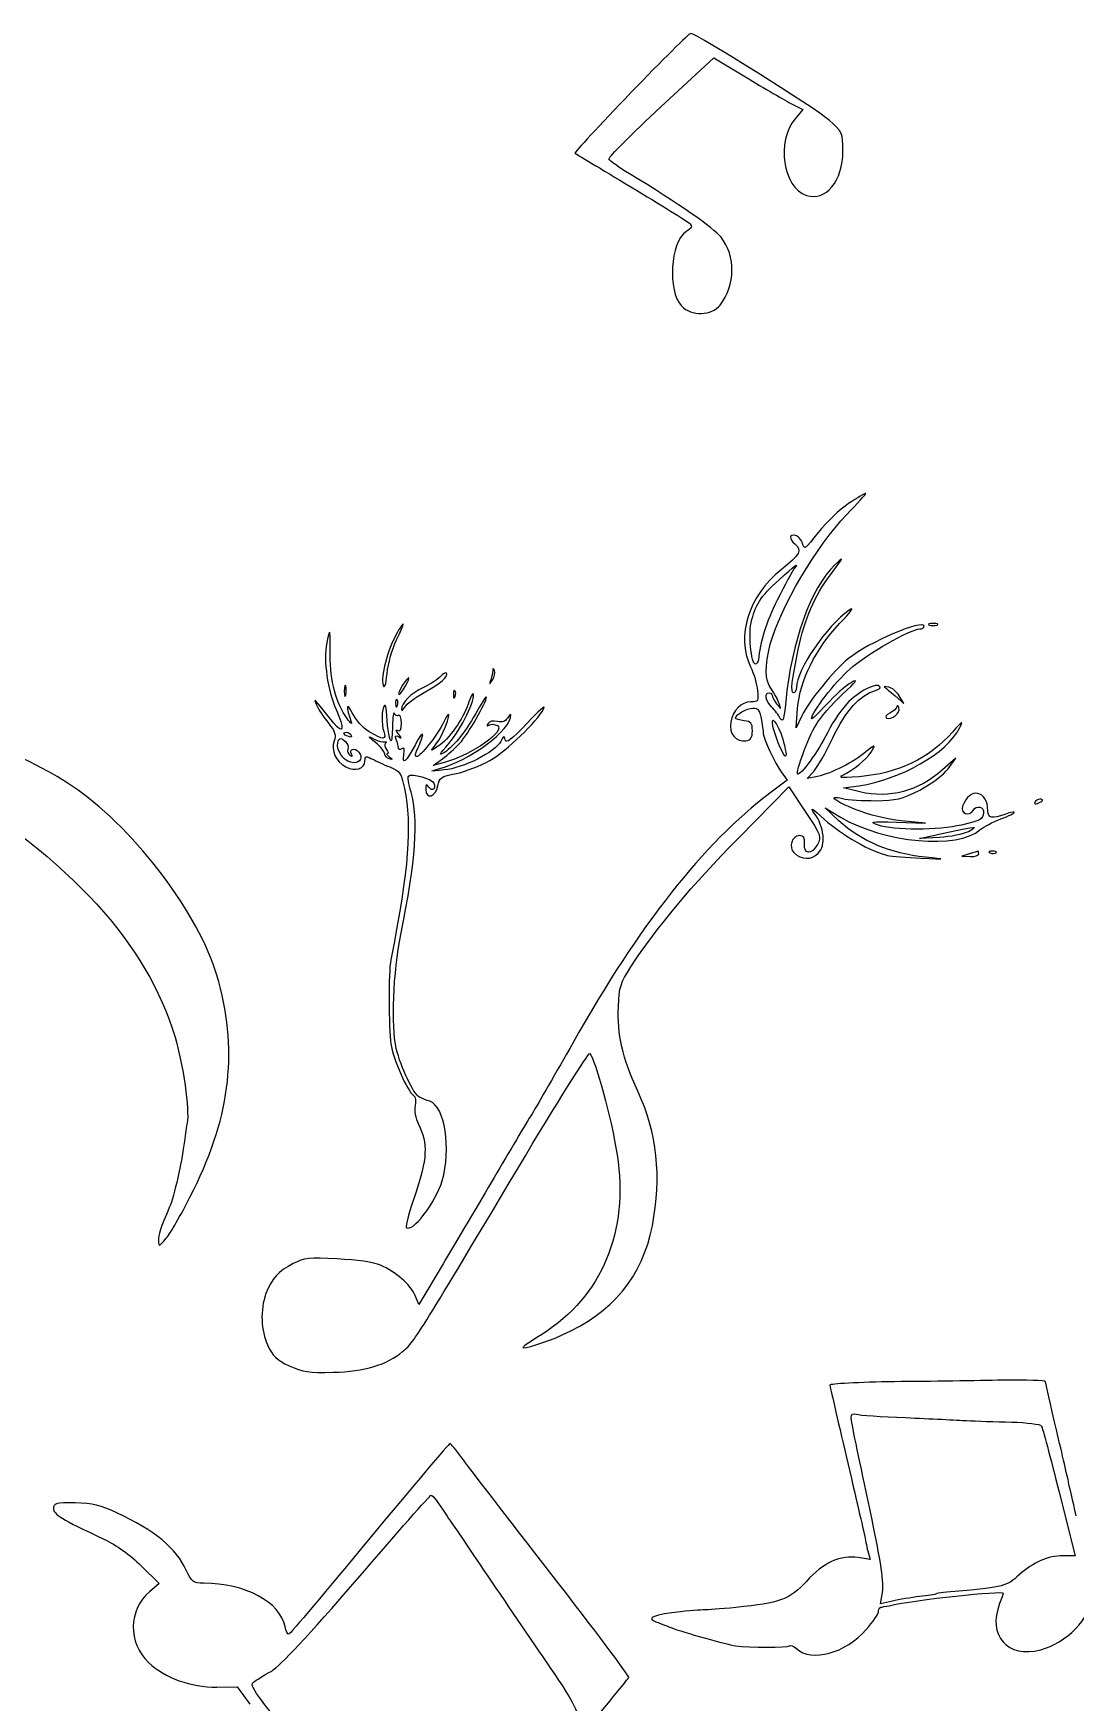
# Model space of a CAD drawing. Extents: x -605 to 778, y -197 to 423.
# Drawn here: x 39.2 to 160.2, y 191.7 to 385.4 of the extents above; entities that cross this region are included whole.
import ezdxf

# ---------------------------------------------------------------- set-up
doc = ezdxf.new("R2010")
doc.units = 0
doc.layers.add('Layer_1', color=7, linetype='CONTINUOUS')

msp = doc.modelspace()

# ---------------------------------------------------------------- linework, layer by layer
at = {"layer": 'Layer_1', "color": 7}
for points in [[(112.017814, 376.906991), (118.156147, 382.586713), (122.213091, 380.152546)], [(108.525314, 378.565046), (108.525314, 378.565046)], [(127.398925, 377.153935), (128.492536, 376.589491), (127.610591, 375.531157)], [(133.81948, 330.869491), (133.81948, 330.869491)], [(127.46948, 323.284768), (127.46948, 323.284768)], [(143.203369, 316.75838), (143.203369, 316.75838)], [(73.212258, 314.676991), (73.212258, 314.676991)], [(81.290869, 315.664768), (81.290869, 315.664768)], [(86.441425, 310.796435), (86.441425, 310.796435)], [(92.509202, 311.466713), (92.509202, 311.466713)], [(75.258369, 309.067824), (75.258369, 309.067824)], [(82.031702, 309.77338), (82.031702, 309.77338)], [(87.923091, 308.679768), (87.923091, 308.679768)], [(137.982258, 309.561713), (137.982258, 309.561713)], [(139.21698, 308.538657), (140.240036, 307.656713), (139.675591, 308.538657)], [(81.220314, 307.621435), (81.220314, 307.621435)], [(128.351425, 306.139768), (127.716425, 304.834491), (127.892814, 307.092268)], [(139.428647, 307.268657), (139.428647, 307.268657)], [(75.434758, 303.211713), (75.434758, 303.211713)], [(76.069758, 303.952546), (76.069758, 303.952546)], [(79.950314, 303.211713), (79.950314, 303.211713)], [(126.164202, 303.529213), (126.164202, 303.529213)], [(87.005869, 300.848102), (85.594758, 300.460046), (86.653091, 301.236157)], [(145.355314, 300.071991), (146.272536, 301.306713), (144.720314, 299.93088)], [(125.987814, 299.719213), (126.693369, 298.731435), (124.682536, 297.249768)], [(130.221147, 299.190046), (128.986425, 298.943102), (129.762536, 299.754491)], [(121.048925, 292.063935), (126.869758, 297.990602), (128.774758, 295.097824)], [(135.124758, 297.39088), (133.219758, 297.849491), (134.983647, 298.096435)], [(132.690591, 294.039491), (131.103091, 295.521157), (132.86698, 294.462824)], [(155.444758, 296.191435), (155.444758, 296.191435)], [(139.393369, 293.863102), (142.744758, 293.757268), (139.922536, 294.039491)], [(144.367536, 292.099213), (142.039202, 291.99338), (145.037814, 292.62838)], [(147.718925, 292.769491), (147.718925, 292.769491)], [(147.860036, 290.194213), (146.978091, 289.911991), (147.965869, 289.876713)], [(147.860036, 290.194213), (147.860036, 290.194213)], [(150.258925, 290.300046), (150.258925, 290.300046)], [(86.723647, 242.604491), (83.901425, 237.877268), (83.478091, 238.935602)], [(139.146425, 228.916713), (139.146425, 228.916713)], [(140.451702, 224.753935), (140.451702, 224.753935)], [(158.26698, 216.075602), (160.101425, 208.702546), (158.725591, 208.702546)], [(87.041147, 213.535602), (87.041147, 213.535602)], [(78.221702, 210.748657), (78.221702, 210.748657)], [(51.692814, 207.53838), (53.774202, 205.492268), (52.645314, 204.539768)], [(136.04198, 209.266991), (136.324202, 208.279213), (134.913091, 208.49088)], [(138.89948, 203.446157), (137.523647, 203.128657), (137.770591, 204.68088)], [(60.441702, 193.462546), (62.805314, 193.497824), (64.28698, 191.486991)]]:
    msp.add_lwpolyline(points, dxfattribs=at)
for points in [[(115.475036, 385.444213), (115.298647, 385.444213), (112.194202, 382.339768), (108.525314, 378.565046)], [(131.561702, 375.354768), (130.080036, 376.695324), (116.110036, 385.444213), (115.475036, 385.444213)], [(122.213091, 380.152546), (124.470869, 378.811991), (126.799202, 377.471435), (127.398925, 377.153935)], [(108.525314, 378.565046), (104.891702, 374.755046), (101.963647, 371.615324), (102.034202, 371.544768)], [(105.985314, 370.874491), (105.914758, 371.05088), (108.631147, 373.767268), (112.017814, 376.906991)], [(127.610591, 375.531157), (125.388091, 372.920602), (126.164202, 367.55838), (128.915869, 366.641157)], [(133.149202, 371.791713), (133.149202, 373.873102), (133.113925, 373.978935), (131.561702, 375.354768)], [(102.034202, 371.544768), (102.104758, 371.474213), (105.032814, 369.745602), (108.525314, 367.628935)], [(108.384202, 369.14588), (107.114202, 369.886713), (106.055869, 370.662824), (105.985314, 370.874491)], [(128.915869, 366.641157), (131.173647, 365.900324), (133.149202, 368.299213), (133.149202, 371.791713)], [(119.002814, 361.772824), (118.050314, 362.936991), (114.275591, 365.547546), (108.384202, 369.14588)], [(108.525314, 367.628935), (112.017814, 365.547546), (115.08698, 363.642546), (115.333925, 363.395602)], [(114.910591, 362.407824), (113.111425, 361.20838), (112.758647, 355.528657), (114.416702, 353.800046)], [(115.333925, 363.395602), (115.72198, 363.042824), (115.616147, 362.866435), (114.910591, 362.407824)], [(118.89698, 353.90588), (120.696147, 356.198935), (120.731425, 359.62088), (119.002814, 361.772824)], [(114.416702, 353.800046), (115.545591, 352.600602), (117.909202, 352.63588), (118.89698, 353.90588)], [(133.572536, 329.564213), (134.842536, 330.869491), (135.830314, 331.963102), (135.795036, 332.033657)], [(135.795036, 332.033657), (135.72448, 332.068935), (134.842536, 331.539768), (133.81948, 330.869491)], [(124.717814, 314.53588), (125.846702, 318.733935), (130.080036, 325.930602), (133.572536, 329.564213)], [(133.81948, 330.869491), (132.796425, 330.163935), (131.208925, 328.682268), (130.291702, 327.518102)], [(130.291702, 327.518102), (128.774758, 325.542546), (128.633647, 325.471991), (128.457258, 326.212824)], [(127.575314, 326.177546), (128.457258, 325.436713), (128.210314, 324.942824), (125.987814, 323.178935)], [(127.645869, 327.165324), (126.905036, 327.306435), (126.869758, 326.777268), (127.575314, 326.177546)], [(128.457258, 326.212824), (128.351425, 326.671435), (127.963369, 327.094768), (127.645869, 327.165324)], [(125.740869, 322.014768), (127.540036, 323.672824), (128.175036, 324.131435), (127.46948, 323.284768)], [(132.161425, 323.708102), (129.445036, 321.097546), (127.15198, 314.747546), (126.51698, 307.86838)], [(131.702814, 322.579213), (133.290314, 324.731157), (133.360869, 324.836991), (132.161425, 323.708102)], [(125.987814, 323.178935), (122.177814, 320.109768), (120.731425, 315.523657), (122.424758, 311.925324)], [(122.495314, 317.005324), (122.953925, 319.086713), (123.553647, 320.039213), (125.740869, 322.014768)], [(127.46948, 323.284768), (127.293091, 323.037824), (126.411147, 321.415046), (125.529202, 319.651157)], [(127.963369, 313.90088), (128.73948, 317.605046), (129.797814, 320.039213), (131.702814, 322.579213)], [(125.529202, 319.651157), (124.223925, 317.07588), (123.518369, 314.747546), (123.34198, 312.701435)], [(133.890036, 318.486991), (131.27948, 316.687824), (127.751702, 311.537268), (127.751702, 309.526435)], [(132.761147, 316.934768), (134.101702, 318.310602), (134.560314, 318.945602), (133.890036, 318.486991)], [(73.565036, 315.946991), (73.49448, 315.946991), (73.353369, 315.382546), (73.212258, 314.676991)], [(73.635591, 313.230602), (73.635591, 314.712268), (73.600314, 315.946991), (73.565036, 315.946991)], [(81.326147, 315.029768), (82.38448, 317.111157), (82.349202, 317.569768), (81.290869, 315.664768)], [(123.095036, 312.242824), (122.601147, 311.748935), (122.142536, 315.417824), (122.495314, 317.005324)], [(127.892814, 307.092268), (128.175036, 310.337824), (129.974202, 313.971435), (132.761147, 316.934768)], [(142.568369, 316.617268), (142.568369, 317.499213), (136.077258, 314.747546), (133.81948, 312.877824)], [(133.960591, 311.643102), (135.900869, 313.406991), (140.980869, 316.299768), (142.07448, 316.299768)], [(142.07448, 316.299768), (142.356702, 316.299768), (142.568369, 316.44088), (142.568369, 316.617268)], [(143.626702, 316.934768), (143.132814, 316.934768), (142.956425, 316.864213), (143.203369, 316.75838)], [(143.203369, 316.75838), (143.415036, 316.687824), (143.838369, 316.687824), (144.085314, 316.75838)], [(144.085314, 316.75838), (144.29698, 316.864213), (144.120591, 316.934768), (143.626702, 316.934768)], [(73.212258, 314.676991), (72.824202, 312.63088), (73.318091, 309.173657), (74.305869, 306.951157)], [(81.290869, 315.664768), (80.303091, 313.936157), (79.456425, 310.655324), (79.773925, 309.77338)], [(80.232536, 311.149213), (80.338369, 312.278102), (80.832258, 314.041991), (81.326147, 315.029768)], [(124.858925, 309.314768), (124.082814, 310.40838), (124.047536, 311.960602), (124.717814, 314.53588)], [(75.575869, 305.892824), (74.305869, 307.727268), (73.600314, 310.267268), (73.635591, 313.230602)], [(123.34198, 312.701435), (123.34198, 312.595602), (123.236147, 312.383935), (123.095036, 312.242824)], [(127.434202, 308.891435), (127.046147, 308.891435), (127.222536, 310.40838), (127.963369, 313.90088)], [(133.81948, 312.877824), (132.020314, 311.431435), (129.303925, 308.044768), (128.351425, 306.139768)], [(79.773925, 309.77338), (79.915036, 309.314768), (80.091425, 309.77338), (80.232536, 311.149213)], [(82.313925, 309.632268), (83.054758, 310.902268), (82.843091, 311.008102), (82.031702, 309.77338)], [(86.441425, 310.796435), (86.19448, 310.514213), (85.312536, 309.914491), (84.465869, 309.526435)], [(84.536425, 308.926713), (86.441425, 309.985046), (87.429202, 310.866991), (87.111702, 311.184491)], [(87.111702, 311.184491), (87.005869, 311.290324), (86.723647, 311.113935), (86.441425, 310.796435)], [(92.262258, 310.40838), (92.085869, 309.808657), (92.085869, 309.808657), (92.473925, 310.40838)], [(92.509202, 311.466713), (92.473925, 311.255046), (92.368091, 310.761157), (92.262258, 310.40838)], [(92.473925, 310.40838), (92.685591, 310.761157), (92.791425, 311.219768), (92.685591, 311.466713)], [(92.685591, 311.466713), (92.579758, 311.784213), (92.509202, 311.784213), (92.509202, 311.466713)], [(122.424758, 311.925324), (122.812814, 311.113935), (123.165591, 309.879213), (123.236147, 309.173657)], [(129.515591, 305.892824), (129.515591, 306.59838), (132.196702, 310.09088), (133.960591, 311.643102)], [(134.13698, 310.09088), (133.50198, 309.738102), (132.196702, 308.573935), (131.244202, 307.55088)], [(133.113925, 308.715046), (134.701425, 310.196713), (134.983647, 310.584768), (134.13698, 310.09088)], [(137.453091, 309.596991), (137.135591, 310.126157), (135.230591, 309.208935), (133.854758, 307.86838)], [(74.058925, 305.363657), (71.58948, 308.397546), (71.58948, 308.397546), (72.048091, 307.480324)], [(75.434758, 309.702824), (75.328925, 309.914491), (75.258369, 309.667546), (75.258369, 309.067824)], [(75.258369, 309.067824), (75.258369, 308.50338), (75.328925, 308.291713), (75.434758, 308.644491)], [(75.434758, 308.644491), (75.505314, 308.961991), (75.505314, 309.45588), (75.434758, 309.702824)], [(81.396702, 308.080046), (81.290869, 308.221157), (81.185036, 308.009491), (81.220314, 307.621435)], [(82.031702, 309.77338), (81.714202, 309.279491), (81.502536, 308.82088), (81.573091, 308.715046)], [(81.573091, 308.715046), (81.678925, 308.644491), (81.996425, 309.067824), (82.313925, 309.632268)], [(84.465869, 309.526435), (82.984202, 308.82088), (81.890591, 307.727268), (81.890591, 306.951157)], [(82.278647, 307.23338), (82.490314, 307.586157), (83.478091, 308.326991), (84.536425, 308.926713)], [(87.429202, 303.035324), (88.769758, 304.552268), (90.63948, 308.397546), (90.216147, 308.785602)], [(88.09948, 309.13838), (87.993647, 309.279491), (87.887814, 309.067824), (87.923091, 308.679768)], [(87.923091, 308.679768), (87.923091, 308.291713), (88.028925, 308.18588), (88.134758, 308.468102)], [(88.134758, 308.468102), (88.240591, 308.715046), (88.205314, 309.032546), (88.09948, 309.13838)], [(88.663925, 303.035324), (89.616425, 304.05838), (91.768369, 307.833102), (91.768369, 308.397546)], [(90.216147, 308.785602), (90.145591, 308.856157), (89.863369, 308.326991), (89.651702, 307.586157)], [(91.768369, 308.397546), (91.768369, 308.573935), (91.309758, 307.903657), (90.780591, 306.91588)], [(123.236147, 309.173657), (123.377258, 307.938935), (123.306702, 307.833102), (122.460036, 307.833102)], [(124.894202, 307.23338), (124.188647, 307.903657), (124.012258, 308.891435), (124.576702, 308.891435)], [(124.576702, 308.891435), (124.788369, 308.891435), (124.92948, 308.750324), (124.92948, 308.609213)], [(125.740869, 307.656713), (125.635036, 308.044768), (125.211702, 308.785602), (124.858925, 309.314768)], [(124.92948, 308.609213), (124.92948, 308.432824), (125.176425, 308.009491), (125.458647, 307.621435)], [(127.751702, 309.526435), (127.751702, 309.173657), (127.610591, 308.891435), (127.434202, 308.891435)], [(130.044758, 305.187268), (130.503369, 305.998657), (131.879202, 307.586157), (133.113925, 308.715046)], [(131.985036, 303.670324), (133.466702, 306.810046), (135.160036, 308.679768), (136.818091, 309.103102)], [(136.818091, 309.103102), (137.276702, 309.244213), (137.558925, 309.45588), (137.453091, 309.596991)], [(138.476147, 309.561713), (138.088091, 309.632268), (137.876425, 309.632268), (137.982258, 309.561713)], [(137.982258, 309.561713), (138.088091, 309.491157), (138.617258, 309.032546), (139.21698, 308.538657)], [(139.675591, 308.538657), (139.393369, 309.032546), (138.828925, 309.491157), (138.476147, 309.561713)], [(72.048091, 307.480324), (72.259758, 306.986435), (72.894758, 306.033935), (73.423925, 305.363657)], [(74.305869, 306.951157), (75.293647, 304.69338), (75.187814, 303.987824), (74.058925, 305.363657)], [(76.175591, 306.563102), (75.505314, 307.974213), (75.434758, 307.23338), (76.069758, 305.540046)], [(78.151147, 304.37588), (77.375036, 304.834491), (76.598925, 305.716435), (76.175591, 306.563102)], [(79.915036, 307.409768), (79.597536, 307.056991), (79.52698, 305.222546), (79.84448, 304.411157)], [(80.16198, 306.739491), (80.126702, 307.198102), (80.056147, 307.515602), (79.915036, 307.409768)], [(80.655869, 303.317546), (80.47948, 303.493935), (80.197258, 305.398935), (80.16198, 306.739491)], [(81.079202, 306.492546), (80.973369, 306.739491), (80.867536, 306.104491), (80.867536, 305.046157)], [(81.573091, 306.28088), (81.396702, 306.139768), (81.149758, 306.28088), (81.079202, 306.492546)], [(81.220314, 307.621435), (81.220314, 307.23338), (81.326147, 307.127546), (81.43198, 307.409768)], [(81.43198, 307.409768), (81.537814, 307.656713), (81.502536, 307.974213), (81.396702, 308.080046)], [(81.890591, 305.363657), (81.890591, 305.96338), (81.74948, 306.386713), (81.573091, 306.28088)], [(81.890591, 306.951157), (81.890591, 306.774768), (82.06698, 306.880602), (82.278647, 307.23338)], [(89.651702, 307.586157), (89.087258, 305.892824), (87.358647, 303.42338), (86.159202, 302.682546)], [(86.19448, 300.071991), (89.828091, 300.989213), (94.661147, 304.587546), (94.590591, 306.316157)], [(87.358647, 306.069213), (87.46448, 306.59838), (87.252814, 306.386713), (86.82948, 305.540046)], [(90.780591, 306.91588), (89.440036, 304.516991), (88.028925, 302.717824), (86.900036, 301.976991)], [(92.156425, 301.024491), (94.13198, 302.188657), (97.62448, 305.504768), (98.435869, 307.092268)], [(94.590591, 306.316157), (94.590591, 306.492546), (94.414202, 306.316157), (94.202536, 305.96338)], [(98.435869, 307.092268), (98.682814, 307.55088), (97.800869, 306.774768), (96.495591, 305.363657)], [(122.460036, 307.833102), (121.331147, 307.833102), (120.413925, 306.91588), (120.131702, 305.469491)], [(120.696147, 305.96338), (120.696147, 306.386713), (121.966147, 307.092268), (122.70698, 307.127546)], [(122.70698, 307.127546), (123.306702, 307.127546), (123.518369, 306.845324), (123.694758, 305.716435)], [(125.070591, 304.834491), (124.61198, 306.59838), (125.56448, 305.469491), (126.164202, 303.529213)], [(125.88198, 305.928102), (125.705591, 306.28088), (125.24698, 306.880602), (124.894202, 307.23338)], [(125.458647, 307.621435), (125.987814, 306.951157), (125.987814, 306.951157), (125.740869, 307.656713)], [(126.51698, 307.86838), (126.305314, 305.786991), (126.19948, 305.398935), (125.88198, 305.928102)], [(131.244202, 307.55088), (130.291702, 306.492546), (129.515591, 305.751713), (129.515591, 305.892824)], [(133.854758, 307.86838), (133.113925, 307.162824), (131.985036, 305.540046), (131.385314, 304.305324)], [(138.617258, 306.527824), (138.193925, 306.351435), (138.017536, 306.104491), (138.229202, 305.96338)], [(138.229202, 305.96338), (138.758369, 305.64588), (139.887258, 306.563102), (139.640314, 307.162824)], [(139.428647, 307.268657), (139.393369, 307.056991), (139.040591, 306.739491), (138.617258, 306.527824)], [(139.640314, 307.162824), (139.53448, 307.445046), (139.428647, 307.480324), (139.428647, 307.268657)], [(73.423925, 305.363657), (74.164758, 304.411157), (74.341147, 303.952546), (74.094202, 303.317546)], [(75.752258, 303.811435), (75.117258, 304.05838), (75.011425, 304.305324), (75.505314, 304.305324)], [(75.505314, 304.305324), (75.71698, 304.305324), (75.963925, 304.164213), (76.069758, 303.952546)], [(76.069758, 305.540046), (76.210869, 305.151991), (75.999202, 305.32838), (75.575869, 305.892824)], [(79.84448, 304.411157), (80.197258, 303.388102), (79.809202, 303.388102), (78.151147, 304.37588)], [(80.867536, 305.046157), (80.832258, 303.987824), (80.761702, 303.211713), (80.655869, 303.317546)], [(81.537814, 304.128935), (81.220314, 304.516991), (81.185036, 304.69338), (81.467258, 304.516991)], [(81.467258, 304.516991), (81.74948, 304.340602), (81.890591, 304.587546), (81.890591, 305.363657)], [(84.360036, 304.023102), (84.324758, 304.270046), (83.936702, 303.74088), (83.478091, 302.823657)], [(86.82948, 305.540046), (85.982814, 303.846713), (84.113091, 301.483102), (83.619202, 301.483102)], [(85.771147, 302.753102), (86.441425, 303.564491), (87.076425, 304.869768), (87.358647, 306.069213)], [(93.038369, 305.081435), (94.096702, 304.516991), (90.00448, 301.624213), (87.005869, 300.848102)], [(91.944758, 305.32838), (91.768369, 305.046157), (91.803647, 304.975602), (92.050591, 305.151991)], [(93.038369, 305.575324), (92.54448, 305.681157), (92.085869, 305.575324), (91.944758, 305.32838)], [(92.050591, 305.151991), (92.297536, 305.293102), (92.720869, 305.257824), (93.038369, 305.081435)], [(94.202536, 305.96338), (93.955591, 305.540046), (93.602814, 305.434213), (93.038369, 305.575324)], [(96.495591, 305.363657), (94.661147, 303.42338), (94.026147, 302.964768), (93.955591, 303.42338)], [(120.131702, 305.469491), (119.884758, 304.199491), (120.731425, 303.141157), (121.895591, 303.317546)], [(121.683925, 305.64588), (121.11948, 305.716435), (120.696147, 305.857546), (120.696147, 305.96338)], [(122.636425, 304.481713), (122.636425, 305.363657), (122.495314, 305.540046), (121.683925, 305.64588)], [(121.895591, 303.317546), (122.460036, 303.388102), (122.636425, 303.670324), (122.636425, 304.481713)], [(123.694758, 305.716435), (123.835869, 304.940324), (123.906425, 304.234768), (123.906425, 304.128935)], [(126.51698, 301.553657), (126.340591, 301.341991), (125.458647, 303.317546), (125.070591, 304.834491)], [(127.892814, 299.472268), (127.645869, 299.719213), (129.127536, 303.670324), (130.044758, 305.187268)], [(131.385314, 304.305324), (130.291702, 302.118102), (128.175036, 299.190046), (127.892814, 299.472268)], [(134.983647, 298.096435), (139.922536, 298.837268), (145.214202, 301.871157), (146.695869, 304.799213)], [(145.88448, 304.340602), (143.238647, 301.306713), (139.463925, 299.507546), (135.054202, 299.154768)], [(146.695869, 304.799213), (147.15448, 305.716435), (147.048647, 305.64588), (145.88448, 304.340602)], [(44.813647, 297.249768), (42.37948, 299.048935), (40.086425, 300.318935), (34.089202, 303.10588)], [(74.094202, 303.317546), (73.670869, 302.223935), (74.270591, 300.918657), (75.434758, 300.283657)], [(74.482258, 302.78838), (74.482258, 303.670324), (74.835036, 303.811435), (75.434758, 303.211713)], [(76.35198, 300.777546), (75.470036, 300.777546), (74.482258, 301.83588), (74.482258, 302.78838)], [(75.434758, 303.211713), (75.646425, 303.000046), (75.752258, 302.611991), (75.681702, 302.365046)], [(75.681702, 302.365046), (75.575869, 302.118102), (75.681702, 301.800602), (75.928647, 301.624213)], [(76.069758, 303.952546), (76.175591, 303.74088), (76.03448, 303.705602), (75.752258, 303.811435)], [(76.105036, 301.765324), (75.752258, 302.365046), (76.457814, 302.576713), (76.951702, 302.012268)], [(78.89198, 303.10588), (77.974758, 303.881991), (77.93948, 303.917268), (78.715591, 303.529213)], [(78.715591, 303.529213), (79.20948, 303.282268), (79.773925, 303.141157), (79.950314, 303.211713)], [(79.950314, 301.765324), (79.950314, 302.012268), (79.491702, 302.611991), (78.89198, 303.10588)], [(80.056147, 303.035324), (79.915036, 302.894213), (79.950314, 302.576713), (80.16198, 302.294491)], [(79.950314, 303.211713), (80.16198, 303.246991), (80.197258, 303.176435), (80.056147, 303.035324)], [(81.290869, 303.458657), (81.11448, 303.917268), (81.185036, 303.987824), (81.573091, 303.776157)], [(81.537814, 302.506157), (81.537814, 302.682546), (81.43198, 303.10588), (81.290869, 303.458657)], [(81.573091, 303.776157), (81.961147, 303.529213), (81.961147, 303.599768), (81.537814, 304.128935)], [(81.925869, 302.400324), (81.714202, 302.259213), (81.537814, 302.294491), (81.537814, 302.506157)], [(83.478091, 302.823657), (82.455036, 300.88338), (81.925869, 300.424768), (82.172814, 301.730046)], [(82.172814, 301.730046), (82.278647, 302.365046), (82.208091, 302.576713), (81.925869, 302.400324)], [(83.619202, 301.483102), (83.442814, 301.483102), (83.513369, 301.941713), (83.830869, 302.541435)], [(83.830869, 302.541435), (84.113091, 303.10588), (84.360036, 303.776157), (84.360036, 304.023102)], [(86.159202, 302.682546), (85.277258, 302.082824), (85.24198, 302.082824), (85.771147, 302.753102)], [(86.900036, 301.976991), (86.159202, 301.483102), (86.265036, 301.730046), (87.429202, 303.035324)], [(86.653091, 301.236157), (87.252814, 301.659491), (88.134758, 302.47088), (88.663925, 303.035324)], [(93.426425, 303.246991), (92.791425, 302.012268), (89.087258, 300.142546), (86.82948, 299.93088)], [(93.955591, 303.42338), (93.849758, 303.952546), (93.743925, 303.917268), (93.426425, 303.246991)], [(123.906425, 304.128935), (123.871147, 303.74088), (125.317536, 300.636435), (125.987814, 299.719213)], [(126.164202, 303.529213), (126.446425, 302.541435), (126.622814, 301.624213), (126.51698, 301.553657)], [(129.762536, 299.754491), (130.185869, 300.213102), (131.173647, 301.976991), (131.985036, 303.670324)], [(133.572536, 299.578102), (134.913091, 300.318935), (136.183091, 301.447824), (136.641702, 302.365046)], [(136.641702, 302.365046), (136.923925, 302.894213), (136.747536, 302.823657), (135.865591, 302.082824)], [(75.434758, 300.283657), (76.528369, 299.719213), (77.657258, 300.071991), (77.657258, 300.953935)], [(75.928647, 301.624213), (76.175591, 301.483102), (76.281425, 301.51838), (76.105036, 301.765324)], [(76.951702, 302.012268), (77.445591, 301.412546), (77.128091, 300.777546), (76.35198, 300.777546)], [(77.657258, 300.953935), (77.657258, 301.588935), (77.798369, 301.588935), (78.645036, 301.130324)], [(78.645036, 301.130324), (78.962536, 300.953935), (79.809202, 300.56588), (80.550036, 300.283657)], [(80.47948, 301.236157), (80.197258, 301.306713), (79.950314, 301.553657), (79.950314, 301.765324)], [(80.267814, 301.83588), (80.091425, 301.83588), (80.197258, 301.659491), (80.47948, 301.447824)], [(80.16198, 302.294491), (80.373647, 302.047546), (80.444202, 301.83588), (80.267814, 301.83588)], [(80.47948, 301.447824), (80.938091, 301.130324), (80.938091, 301.095046), (80.47948, 301.236157)], [(88.240591, 299.507546), (89.298925, 299.754491), (91.062814, 300.424768), (92.156425, 301.024491)], [(135.865591, 302.082824), (134.419202, 300.848102), (131.843925, 299.542824), (130.221147, 299.190046)], [(28.09198, 299.013657), (43.755314, 289.171157), (52.292536, 279.857824), (55.608647, 268.921713)], [(80.550036, 300.283657), (81.714202, 299.825046), (81.855314, 299.61338), (82.243369, 297.778935)], [(83.01948, 297.355602), (82.737258, 298.308102), (82.596147, 299.154768), (82.70198, 299.225324)], [(82.70198, 299.225324), (83.054758, 299.578102), (85.488925, 298.907824), (85.665314, 298.413935)], [(86.82948, 299.93088), (85.100869, 299.754491), (85.030314, 299.754491), (86.19448, 300.071991)], [(86.123925, 298.096435), (86.265036, 299.048935), (86.476702, 299.190046), (88.240591, 299.507546)], [(135.054202, 299.154768), (132.54948, 298.97838), (132.514202, 298.97838), (133.572536, 299.578102)], [(144.720314, 299.93088), (141.898091, 297.461435), (138.617258, 296.579491), (135.124758, 297.39088)], [(142.07448, 297.602546), (143.450314, 298.34338), (144.826147, 299.331157), (145.355314, 300.071991)], [(60.688647, 275.342268), (58.818925, 282.433102), (51.90448, 291.958102), (44.813647, 297.249768)], [(82.243369, 297.778935), (83.125314, 293.439768), (82.772536, 288.641991), (80.655869, 277.882268)], [(81.820036, 280.845602), (83.583925, 289.523935), (83.901425, 294.180602), (83.01948, 297.355602)], [(85.065591, 297.955324), (84.783369, 298.378657), (84.712814, 298.308102), (84.712814, 297.673102)], [(84.712814, 297.673102), (84.712814, 296.43838), (85.912258, 296.826435), (86.123925, 298.096435)], [(85.665314, 298.413935), (85.947536, 297.70838), (85.453647, 297.355602), (85.065591, 297.955324)], [(124.682536, 297.249768), (116.921425, 291.35838), (109.477814, 281.939213), (101.787258, 268.216157)], [(134.701425, 295.309491), (132.090869, 296.367824), (131.27948, 297.038102), (133.113925, 296.614768)], [(133.113925, 296.614768), (133.748925, 296.473657), (135.477536, 296.367824), (136.99448, 296.367824)], [(136.99448, 296.367824), (139.358091, 296.403102), (139.957814, 296.544213), (142.07448, 297.602546)], [(149.976702, 295.16838), (149.976702, 297.602546), (147.860036, 297.990602), (147.048647, 295.732824)], [(156.009202, 296.544213), (155.797536, 296.544213), (155.550591, 296.403102), (155.444758, 296.191435)], [(155.762258, 296.050324), (156.397258, 296.297268), (156.503091, 296.544213), (156.009202, 296.544213)], [(128.774758, 295.097824), (130.64448, 292.346157), (130.679758, 292.205046), (130.185869, 291.287824)], [(129.833091, 294.921435), (129.268647, 295.697546), (129.621425, 295.48588), (131.032536, 294.180602)], [(130.291702, 290.264768), (131.208925, 291.181991), (130.997258, 293.333935), (129.833091, 294.921435)], [(139.922536, 294.039491), (138.26448, 294.21588), (136.112536, 294.745046), (134.701425, 295.309491)], [(147.048647, 295.732824), (146.731147, 294.886157), (147.824758, 294.462824), (148.283369, 295.238935)], [(149.482814, 294.956713), (149.37698, 294.180602), (149.165314, 294.074768), (146.907536, 293.545602)], [(148.283369, 295.238935), (148.636147, 295.909213), (149.588647, 295.662268), (149.482814, 294.956713)], [(151.952258, 294.780324), (150.505869, 294.251157), (149.976702, 294.356991), (149.976702, 295.16838)], [(151.493647, 294.251157), (152.410869, 294.603935), (153.116425, 294.956713), (153.045869, 295.027268)], [(153.045869, 295.027268), (152.940036, 295.097824), (152.481425, 294.991991), (151.952258, 294.780324)], [(155.444758, 296.191435), (155.338925, 295.979768), (155.480036, 295.944491), (155.762258, 296.050324)], [(131.032536, 294.180602), (133.008091, 292.416713), (136.535869, 290.370602), (138.335036, 290.017824)], [(142.744758, 289.806157), (138.652536, 290.229491), (135.301147, 291.640602), (132.690591, 294.039491)], [(132.86698, 294.462824), (137.94698, 291.464213), (146.51948, 290.688102), (149.094758, 293.016435)], [(137.276702, 293.510324), (136.147814, 293.933657), (136.324202, 293.968935), (139.393369, 293.863102)], [(146.907536, 293.545602), (144.367536, 292.910602), (138.934758, 292.910602), (137.276702, 293.510324)], [(147.718925, 292.769491), (147.119202, 292.487268), (145.637536, 292.169768), (144.367536, 292.099213)], [(145.037814, 292.62838), (148.812536, 293.439768), (148.953647, 293.475046), (147.718925, 292.769491)], [(149.094758, 293.016435), (149.482814, 293.333935), (150.541147, 293.89838), (151.493647, 294.251157)], [(108.525314, 277.07088), (111.665036, 281.798102), (115.580869, 286.490046), (121.048925, 292.063935)], [(128.10448, 292.31088), (127.257814, 292.31088), (126.799202, 290.970324), (127.46948, 290.335324)], [(128.704202, 291.35838), (128.73948, 292.063935), (128.598369, 292.31088), (128.10448, 292.31088)], [(130.185869, 291.287824), (129.480314, 290.053102), (128.598369, 290.08838), (128.704202, 291.35838)], [(127.46948, 290.335324), (128.316147, 289.488657), (129.480314, 289.45338), (130.291702, 290.264768)], [(138.335036, 290.017824), (138.828925, 289.911991), (140.557536, 289.77088), (142.215591, 289.700324)], [(142.215591, 289.700324), (145.178925, 289.559213), (145.178925, 289.559213), (142.744758, 289.806157)], [(148.847814, 290.511713), (148.777258, 290.476435), (148.353925, 290.335324), (147.860036, 290.194213)], [(147.965869, 289.876713), (148.495036, 289.841435), (148.918369, 290.017824), (148.918369, 290.194213)], [(148.918369, 290.194213), (148.918369, 290.40588), (148.883091, 290.546991), (148.847814, 290.511713)], [(150.470591, 290.511713), (150.082536, 290.511713), (149.976702, 290.40588), (150.258925, 290.300046)], [(150.258925, 290.300046), (150.505869, 290.194213), (150.823369, 290.229491), (150.929202, 290.335324)], [(150.929202, 290.335324), (151.070314, 290.441157), (150.858647, 290.546991), (150.470591, 290.511713)], [(81.290869, 267.616435), (80.691147, 270.226991), (80.938091, 276.400602), (81.820036, 280.845602)], [(80.655869, 277.882268), (80.373647, 276.471157), (80.408925, 270.015324), (80.655869, 268.145602)], [(57.337258, 250.330324), (61.958647, 259.326157), (62.946425, 266.840324), (60.688647, 275.342268)], [(107.078925, 272.449491), (107.184758, 274.742546), (107.325869, 275.236435), (108.525314, 277.07088)], [(109.336702, 262.642268), (107.572814, 266.522824), (106.937814, 269.239213), (107.078925, 272.449491)], [(55.608647, 268.921713), (56.525869, 265.887824), (57.30198, 260.384491), (57.019758, 258.97338)], [(80.655869, 268.145602), (80.938091, 266.381713), (82.596147, 262.571713), (83.301702, 262.14838)], [(84.007258, 261.936713), (83.266425, 262.324768), (81.855314, 265.32338), (81.290869, 267.616435)], [(101.787258, 268.216157), (99.882258, 264.864768), (97.765591, 261.19588), (97.060036, 260.031713)], [(95.472536, 253.787546), (99.882258, 261.19588), (103.621702, 267.157824), (103.762814, 267.016713)], [(103.762814, 267.016713), (104.433091, 266.27588), (106.302814, 259.361435), (106.937814, 255.269213)], [(83.301702, 262.14838), (83.513369, 262.007268), (83.619202, 261.478102), (83.478091, 260.948935)], [(85.171425, 261.478102), (84.818647, 261.583935), (84.28948, 261.795602), (84.007258, 261.936713)], [(111.030036, 247.014213), (112.123647, 252.764491), (111.59448, 257.773935), (109.336702, 262.642268)], [(83.478091, 260.948935), (83.372258, 260.384491), (83.513369, 259.537824), (83.866147, 258.796991)], [(86.617814, 252.235324), (87.711425, 255.939491), (86.935314, 260.913657), (85.171425, 261.478102)], [(97.060036, 260.031713), (96.35448, 258.867546), (94.378925, 255.551435), (92.650314, 252.62338)], [(57.019758, 258.97338), (56.949202, 258.585324), (56.808091, 257.632824), (56.702258, 256.856713)], [(83.866147, 258.796991), (84.995036, 256.574491), (84.889202, 254.740046), (83.513369, 250.71838)], [(56.702258, 256.856713), (56.420036, 254.493102), (55.502814, 250.40088), (54.973647, 249.201435)], [(106.937814, 255.269213), (108.313647, 246.379213), (105.173925, 238.829768), (98.25948, 234.455324)], [(82.031702, 232.409213), (83.33698, 233.467546), (83.689758, 234.031991), (95.472536, 253.787546)], [(82.455036, 246.837824), (83.125314, 246.132268), (85.87698, 249.695324), (86.617814, 252.235324)], [(92.650314, 252.62338), (90.95698, 249.730602), (88.275869, 245.215046), (86.723647, 242.604491)], [(54.585591, 245.567824), (55.044202, 246.167546), (56.314202, 248.284213), (57.337258, 250.330324)], [(83.513369, 250.71838), (82.807814, 248.672268), (82.349202, 246.943657), (82.455036, 246.837824)], [(54.973647, 249.201435), (53.880036, 246.661435), (53.668369, 246.026435), (53.668369, 245.285602)], [(100.48198, 234.314213), (106.408647, 236.924768), (109.865869, 241.087546), (111.030036, 247.014213)], [(53.668369, 245.285602), (53.703647, 244.544768), (53.738925, 244.580046), (54.585591, 245.567824)], [(69.331702, 242.639768), (67.603091, 241.757824), (66.791702, 240.87588), (66.156702, 239.147268)], [(74.44698, 243.168935), (71.201425, 243.345324), (70.566425, 243.274768), (69.331702, 242.639768)], [(79.456425, 242.46338), (78.680314, 242.78088), (76.740036, 243.063102), (74.44698, 243.168935)], [(83.478091, 238.935602), (82.948925, 240.170324), (81.220314, 241.687268), (79.456425, 242.46338)], [(66.156702, 239.147268), (65.486425, 237.242268), (65.55698, 234.878657), (66.368369, 233.114768)], [(66.368369, 233.114768), (66.932814, 231.915324), (67.391425, 231.456713), (68.873091, 230.751157)], [(98.25948, 234.455324), (97.024758, 233.679213), (96.001702, 232.973657), (96.001702, 232.903102)], [(96.001702, 232.903102), (96.001702, 232.656157), (98.541702, 233.432268), (100.48198, 234.314213)], [(68.873091, 230.751157), (70.460591, 230.045602), (71.130869, 229.939768), (73.953091, 230.010324)], [(73.953091, 230.010324), (77.62198, 230.116157), (80.197258, 230.892268), (82.031702, 232.409213)], [(139.146425, 228.916713), (135.018925, 228.846157), (131.632258, 228.669768), (131.632258, 228.528657)], [(151.670036, 229.093102), (148.883091, 229.022546), (143.238647, 228.951991), (139.146425, 228.916713)], [(156.67948, 228.916713), (156.67948, 229.057824), (154.421702, 229.12838), (151.670036, 229.093102)], [(157.94948, 223.342824), (157.243925, 226.27088), (156.67948, 228.740324), (156.67948, 228.916713)], [(131.632258, 228.528657), (131.632258, 228.387546), (132.514202, 224.612824), (133.572536, 220.132546)], [(134.101702, 224.753935), (134.101702, 225.141991), (134.313369, 225.283102), (134.736702, 225.141991)], [(134.736702, 225.141991), (135.054202, 225.036157), (137.62948, 224.859768), (140.451702, 224.753935)], [(136.04198, 215.228935), (134.983647, 220.167824), (134.101702, 224.436435), (134.101702, 224.753935)], [(140.451702, 224.753935), (143.273925, 224.612824), (146.448925, 224.471713), (147.507258, 224.401157)], [(147.507258, 224.401157), (148.565591, 224.36588), (150.929202, 224.260046), (152.728369, 224.224768)], [(152.728369, 224.224768), (154.492258, 224.189491), (156.079758, 223.977824), (156.185591, 223.801435)], [(156.185591, 223.801435), (156.326702, 223.625046), (157.243925, 220.132546), (158.26698, 216.075602)], [(159.360591, 217.239768), (159.254758, 217.69838), (158.619758, 220.450046), (157.94948, 223.342824)], [(87.535036, 221.755324), (87.429202, 221.755324), (83.231147, 216.781157), (78.221702, 210.748657)], [(88.910869, 220.061991), (88.240591, 220.979213), (87.640869, 221.720046), (87.535036, 221.755324)], [(99.247258, 206.656435), (94.237814, 213.112268), (89.581147, 219.144768), (88.910869, 220.061991)], [(133.572536, 220.132546), (134.595591, 215.652268), (135.548091, 211.595324), (135.653925, 211.136713)], [(160.242536, 213.359213), (159.85448, 215.052546), (159.431147, 216.816435), (159.360591, 217.239768)], [(76.775314, 206.021435), (81.361425, 211.383657), (85.24198, 215.758102), (85.347814, 215.758102)], [(85.347814, 215.758102), (85.488925, 215.758102), (86.265036, 214.770324), (87.041147, 213.535602)], [(137.770591, 204.68088), (137.911702, 205.880324), (137.488369, 208.455602), (136.04198, 215.228935)], [(44.002258, 214.84088), (41.74448, 214.876157), (41.497536, 214.805602), (41.497536, 214.20588)], [(41.497536, 214.20588), (41.497536, 213.500324), (42.37948, 212.971157), (47.353647, 210.642824)], [(48.835314, 213.711991), (46.965591, 214.593935), (46.048369, 214.805602), (44.002258, 214.84088)], [(56.913925, 207.044491), (55.749758, 209.584491), (53.280314, 211.630602), (48.835314, 213.711991)], [(87.041147, 213.535602), (88.487536, 211.418935), (95.507814, 201.047268), (100.129202, 194.273935)], [(47.353647, 210.642824), (48.764758, 209.972546), (50.387536, 208.80838), (51.692814, 207.53838)], [(78.221702, 210.748657), (73.212258, 204.68088), (68.978925, 199.671435), (68.837814, 199.60088)], [(135.653925, 211.136713), (135.72448, 210.678102), (135.900869, 209.831435), (136.04198, 209.266991)], [(134.913091, 208.49088), (132.902258, 208.843657), (130.891425, 207.926435), (128.915869, 205.739213)], [(158.725591, 208.702546), (156.926425, 208.702546), (155.303647, 207.996991), (153.610314, 206.480046)], [(58.960036, 205.527546), (57.690036, 205.527546), (57.548925, 205.63338), (56.913925, 207.044491)], [(68.379202, 200.482824), (67.814758, 203.340324), (63.722536, 205.527546), (58.960036, 205.527546)], [(66.82698, 195.332268), (67.885314, 196.002546), (70.989758, 199.318657), (76.775314, 206.021435)], [(108.278369, 194.591435), (108.348925, 194.767824), (104.29198, 200.165324), (99.247258, 206.656435)], [(128.915869, 205.739213), (126.975591, 203.622546), (125.88198, 203.234491), (120.731425, 202.705324)], [(153.610314, 206.480046), (152.199202, 205.174768), (151.775869, 205.068935), (146.625314, 204.610324)], [(52.645314, 204.539768), (50.175869, 202.45838), (50.105314, 198.613102), (52.53948, 196.320046)], [(138.511425, 202.916991), (141.510036, 203.622546), (151.740591, 204.716157), (151.740591, 204.36338)], [(142.039202, 203.975324), (141.086702, 203.869491), (139.675591, 203.622546), (138.89948, 203.446157)], [(143.97948, 204.292824), (143.873647, 204.222268), (143.02698, 204.081157), (142.039202, 203.975324)], [(146.625314, 204.610324), (145.284758, 204.504491), (144.085314, 204.36338), (143.97948, 204.292824)], [(151.740591, 204.36338), (151.740591, 204.257546), (151.564202, 203.72838), (151.352536, 203.163935)], [(156.115036, 197.801713), (159.043091, 198.542546), (161.971147, 201.541157), (161.971147, 203.763657)], [(114.310869, 202.211435), (111.312258, 201.893935), (110.218647, 201.470602), (111.347536, 201.082546)], [(117.203647, 202.423102), (117.097814, 202.45838), (115.792536, 202.352546), (114.310869, 202.211435)], [(120.731425, 202.705324), (118.89698, 202.528935), (117.30948, 202.423102), (117.203647, 202.423102)], [(135.865591, 200.165324), (136.641702, 201.047268), (137.276702, 201.964491), (137.276702, 202.211435)], [(137.276702, 202.211435), (137.276702, 202.493657), (137.382536, 202.705324), (137.558925, 202.740602)], [(137.558925, 202.740602), (137.700036, 202.740602), (138.123369, 202.846435), (138.511425, 202.916991)], [(151.352536, 203.163935), (149.906147, 199.459768), (152.269758, 196.778657), (156.115036, 197.801713)], [(68.837814, 199.60088), (68.696702, 199.565602), (68.485036, 199.953657), (68.379202, 200.482824)], [(111.347536, 201.082546), (111.735591, 200.941435), (112.582258, 200.623935), (113.18198, 200.376991)], [(113.18198, 200.376991), (114.663647, 199.812546), (119.496702, 198.436713), (120.696147, 198.260324)], [(127.751702, 197.942824), (129.550869, 196.320046), (133.431425, 197.37838), (135.865591, 200.165324)], [(120.696147, 198.260324), (122.283647, 198.048657), (126.728647, 198.048657), (126.940314, 198.260324)], [(126.940314, 198.260324), (127.081425, 198.366157), (127.434202, 198.225046), (127.751702, 197.942824)], [(52.53948, 196.320046), (54.44448, 194.52088), (57.478369, 193.427268), (60.441702, 193.462546)], [(67.46198, 189.617268), (64.745591, 193.003935), (64.28698, 193.744768), (64.710314, 194.026991)], [(64.710314, 194.026991), (64.992536, 194.238657), (65.945036, 194.83838), (66.82698, 195.332268)], [(88.452258, 170.990602), (89.757536, 172.260602), (108.10198, 194.062268), (108.278369, 194.591435)], [(100.129202, 194.273935), (101.363925, 192.439491), (102.316425, 190.746157), (102.210591, 190.499213)]]:
    msp.add_open_spline(points, degree=3, dxfattribs=at)

doc.saveas('drawing.dxf')
